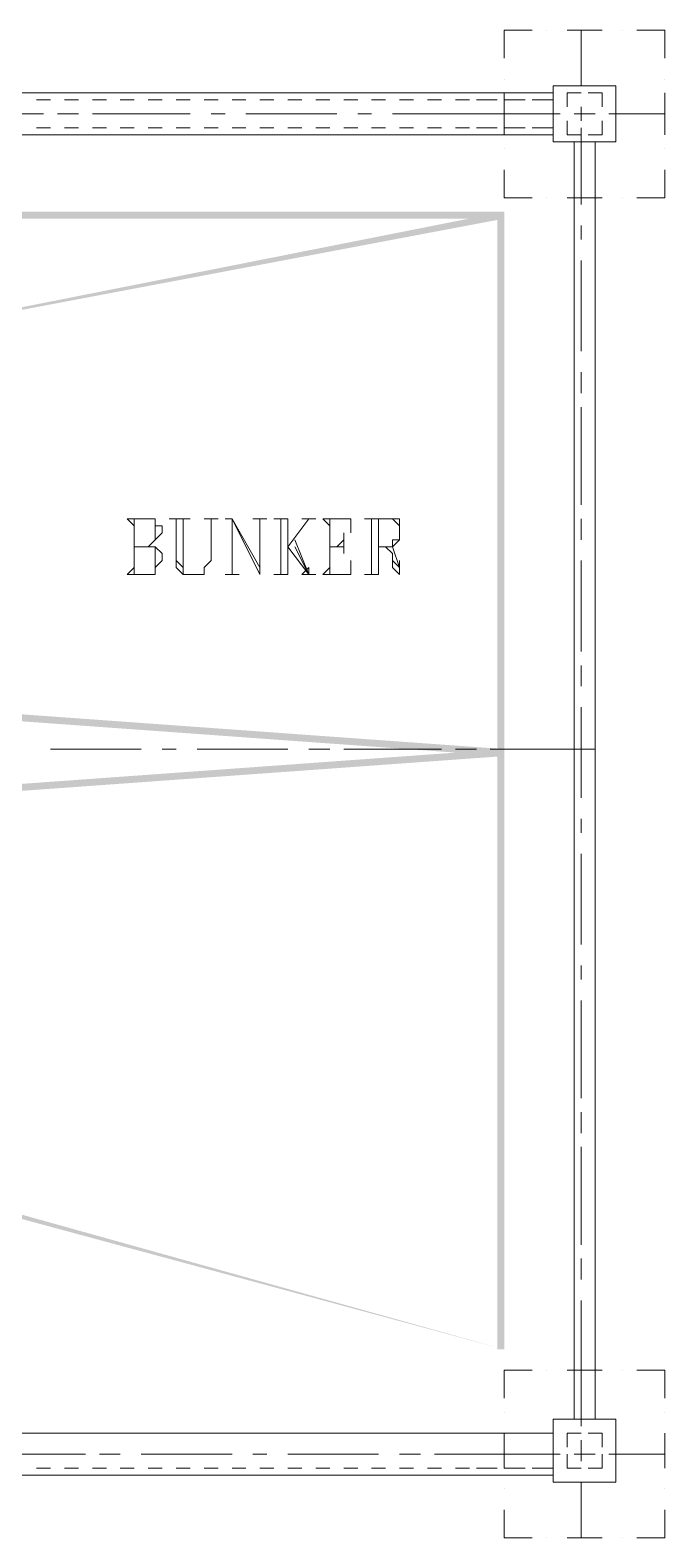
# Model space of a CAD drawing. Header units: metres. Extents: x -941 to 1333, y -28 to 1490.
# Drawn here: x 1005.759 to 1007.301, y 355.245 to 358.908 of the extents above; entities that cross this region are included whole.
import ezdxf

# ---------------------------------------------------------------- set-up
doc = ezdxf.new("R2010")
doc.units = ezdxf.units.M

msp = doc.modelspace()

# ---------------------------------------------------------------- linework, layer by layer
at = {"lineweight": 0}
for points in [[(1006.91119, 358.84018), (1006.91119, 358.90801), (1006.97902, 358.90801)], [(1007.01294, 358.90801), (1007.01294, 358.90801)], [(1007.06381, 358.90801), (1007.1486, 358.90801)], [(1007.09773, 358.77235), (1007.09773, 358.90801)], [(1007.19948, 358.90801), (1007.19948, 358.90801)], [(1007.23339, 358.90801), (1007.30123, 358.90801), (1007.30123, 358.84018)], [(1006.91119, 358.78931), (1006.91119, 358.78931)], [(1007.30123, 358.78931), (1007.30123, 358.78931)], [(1003.21425, 358.75539), (1007.02989, 358.75539)], [(1005.80889, 358.73843), (1005.77497, 358.73843)], [(1005.87672, 358.73843), (1005.84281, 358.73843)], [(1005.94456, 358.73843), (1005.91064, 358.73843)], [(1006.01239, 358.73843), (1005.97847, 358.73843)], [(1006.08022, 358.73843), (1006.04631, 358.73843)], [(1006.14806, 358.73843), (1006.11414, 358.73843)], [(1006.21589, 358.73843), (1006.18197, 358.73843)], [(1006.28372, 358.73843), (1006.24981, 358.73843)], [(1006.35156, 358.73843), (1006.31764, 358.73843)], [(1006.41939, 358.73843), (1006.38547, 358.73843)], [(1006.48723, 358.73843), (1006.45331, 358.73843)], [(1006.55506, 358.73843), (1006.52114, 358.73843)], [(1006.62289, 358.73843), (1006.58898, 358.73843)], [(1006.69073, 358.73843), (1006.65681, 358.73843)], [(1006.75856, 358.73843), (1006.72464, 358.73843)], [(1006.82639, 358.73843), (1006.79248, 358.73843)], [(1006.89423, 358.73843), (1006.84335, 358.73843)], [(1006.91119, 358.65364), (1006.91119, 358.75539)], [(1006.96206, 358.73843), (1006.91119, 358.73843)], [(1007.02989, 358.73843), (1006.97902, 358.73843)], [(1007.09773, 358.68756), (1007.09773, 358.72147)], [(1007.30123, 358.75539), (1007.30123, 358.65364)], [(1005.79193, 358.70451), (1005.55451, 358.70451)], [(1005.87672, 358.70451), (1005.82585, 358.70451)], [(1006.14806, 358.70451), (1005.91064, 358.70451)], [(1006.23285, 358.70451), (1006.19893, 358.70451)], [(1006.50418, 358.70451), (1006.28372, 358.70451)], [(1006.58898, 358.70451), (1006.55506, 358.70451)], [(1006.63985, 358.70451), (1006.91119, 358.70451), (1007.04685, 358.70451)], [(1007.08077, 358.70451), (1007.13164, 358.70451)], [(1007.16556, 358.70451), (1007.30123, 358.70451)], [(1003.21425, 358.65364), (1007.02989, 358.65364)], [(1005.77497, 358.6706), (1005.80889, 358.6706)], [(1005.84281, 358.6706), (1005.87672, 358.6706)], [(1005.91064, 358.6706), (1005.94456, 358.6706)], [(1005.97847, 358.6706), (1006.01239, 358.6706)], [(1006.04631, 358.6706), (1006.08022, 358.6706)], [(1006.11414, 358.6706), (1006.14806, 358.6706)], [(1006.18197, 358.6706), (1006.21589, 358.6706)], [(1006.24981, 358.6706), (1006.28372, 358.6706)], [(1006.31764, 358.6706), (1006.35156, 358.6706)], [(1006.38547, 358.6706), (1006.41939, 358.6706)], [(1006.45331, 358.6706), (1006.48723, 358.6706)], [(1006.52114, 358.6706), (1006.55506, 358.6706)], [(1006.58898, 358.6706), (1006.62289, 358.6706)], [(1006.65681, 358.6706), (1006.69073, 358.6706)], [(1006.72464, 358.6706), (1006.75856, 358.6706)], [(1006.79248, 358.6706), (1006.82639, 358.6706)], [(1006.84335, 358.6706), (1006.89423, 358.6706)], [(1006.91119, 358.6706), (1006.96206, 358.6706)], [(1006.97902, 358.6706), (1007.02989, 358.6706)], [(1007.09773, 358.6706), (1007.09773, 358.48405)], [(1007.1486, 358.65364), (1007.1486, 358.65364)], [(1006.91119, 358.61972), (1006.91119, 358.61972)], [(1007.08077, 358.63668), (1007.08077, 355.53329)], [(1007.09773, 358.50101), (1007.09773, 358.63668)], [(1007.13164, 358.63668), (1007.13164, 355.53329)], [(1007.13164, 358.63668), (1007.13164, 358.56885)], [(1007.30123, 358.61972), (1007.30123, 358.61972)], [(1006.97902, 358.50101), (1006.91119, 358.50101), (1006.91119, 358.56885)], [(1007.13164, 358.55189), (1007.13164, 358.50101)], [(1007.30123, 358.56885), (1007.30123, 358.50101), (1007.23339, 358.50101)], [(1007.01294, 358.50101), (1007.01294, 358.50101)], [(1007.1486, 358.50101), (1007.06381, 358.50101)], [(1007.19948, 358.50101), (1007.19948, 358.50101)], [(1007.13164, 358.48405), (1007.13164, 358.43318)], [(1007.09773, 358.43318), (1007.09773, 358.39926)], [(1007.13164, 358.41622), (1007.13164, 358.36535)], [(1007.09773, 358.34839), (1007.09773, 358.12793)], [(1007.13164, 358.34839), (1007.13164, 358.31447)], [(1007.13164, 358.28055), (1007.13164, 358.24664)], [(1007.13164, 358.21272), (1007.13164, 358.1788)], [(1007.13164, 358.14489), (1007.13164, 358.11097)], [(1007.09773, 358.07705), (1007.09773, 358.02618)], [(1007.13164, 358.07705), (1007.13164, 358.04314)], [(1007.09773, 357.99226), (1007.09773, 357.75484)], [(1007.13164, 358.00922), (1007.13164, 357.9753)], [(1007.13164, 357.94139), (1007.13164, 357.90747)], [(1007.13164, 357.87355), (1007.13164, 357.83964)], [(1007.13164, 357.80572), (1007.13164, 357.7718)], [(1007.13164, 357.73789), (1007.13164, 357.70397)], [(1005.99543, 357.72093), (1006.01239, 357.70397), (1006.01239, 357.72093), (1005.99543, 357.72093), (1006.04631, 357.72093), (1006.06327, 357.72093), (1006.06327, 357.70397), (1006.08022, 357.70397), (1006.08022, 357.68701), (1006.06327, 357.67005), (1006.04631, 357.65309), (1006.06327, 357.65309), (1006.08022, 357.63613), (1006.08022, 357.61918), (1006.06327, 357.60222), (1006.06327, 357.58526), (1006.04631, 357.58526), (1005.99543, 357.58526), (1006.01239, 357.58526), (1006.01239, 357.60222), (1005.99543, 357.58526)], [(1006.02935, 357.72093), (1006.01239, 357.72093), (1006.01239, 357.58526), (1006.02935, 357.58526)], [(1006.04631, 357.72093), (1006.06327, 357.72093), (1006.06327, 357.70397), (1006.06327, 357.67005), (1006.04631, 357.65309), (1006.01239, 357.65309)], [(1006.06327, 357.70397), (1006.06327, 357.68701), (1006.06327, 357.67005)], [(1006.09718, 357.72093), (1006.14806, 357.72093)], [(1006.1311, 357.60222), (1006.11414, 357.61918), (1006.11414, 357.72093), (1006.11414, 357.61918), (1006.11414, 357.60222), (1006.1311, 357.58526), (1006.14806, 357.58526), (1006.16502, 357.58526), (1006.18197, 357.58526), (1006.18197, 357.60222), (1006.19893, 357.61918), (1006.19893, 357.72093), (1006.18197, 357.72093), (1006.21589, 357.72093)], [(1006.11414, 357.72093), (1006.11414, 357.72093)], [(1006.11414, 357.72093), (1006.11414, 357.70397)], [(1006.1311, 357.70397), (1006.1311, 357.72093), (1006.1311, 357.61918), (1006.1311, 357.60222), (1006.1311, 357.58526), (1006.14806, 357.58526)], [(1006.1311, 357.72093), (1006.1311, 357.72093)], [(1006.26677, 357.58526), (1006.23285, 357.58526), (1006.24981, 357.58526), (1006.24981, 357.72093), (1006.31764, 357.58526), (1006.31764, 357.72093), (1006.30068, 357.72093), (1006.3346, 357.72093)], [(1006.36852, 357.70397), (1006.36852, 357.72093), (1006.35156, 357.72093), (1006.38547, 357.72093), (1006.38547, 357.58526), (1006.35156, 357.58526), (1006.36852, 357.58526), (1006.36852, 357.60222)], [(1006.43635, 357.72093), (1006.38547, 357.65309), (1006.43635, 357.58526), (1006.40243, 357.65309)], [(1006.38547, 357.72093), (1006.38547, 357.70397)], [(1006.38547, 357.72093), (1006.38547, 357.72093)], [(1006.41939, 357.72093), (1006.45331, 357.72093)], [(1006.43635, 357.72093), (1006.43635, 357.72093)], [(1006.47027, 357.72093), (1006.48723, 357.70397), (1006.48723, 357.72093), (1006.47027, 357.72093), (1006.5381, 357.72093), (1006.5381, 357.68701), (1006.5381, 357.72093), (1006.52114, 357.72093)], [(1006.50418, 357.72093), (1006.48723, 357.72093), (1006.48723, 357.58526), (1006.50418, 357.58526)], [(1006.60593, 357.70397), (1006.60593, 357.72093), (1006.60593, 357.58526), (1006.57202, 357.58526), (1006.58898, 357.58526), (1006.58898, 357.60222)], [(1006.58898, 357.70397), (1006.58898, 357.72093), (1006.57202, 357.72093), (1006.63985, 357.72093), (1006.65681, 357.72093), (1006.65681, 357.70397), (1006.65681, 357.68701), (1006.65681, 357.67005), (1006.63985, 357.65309), (1006.60593, 357.65309)], [(1006.60593, 357.72093), (1006.60593, 357.72093)], [(1006.63985, 357.72093), (1006.65681, 357.70397), (1006.65681, 357.67005), (1006.63985, 357.67005), (1006.63985, 357.65309)], [(1006.65681, 357.70397), (1006.65681, 357.68701), (1006.65681, 357.67005)], [(1007.09773, 357.72093), (1007.09773, 357.67005)], [(1006.40243, 357.67005), (1006.43635, 357.58526), (1006.43635, 357.60222), (1006.41939, 357.58526), (1006.45331, 357.58526)], [(1006.48723, 357.65309), (1006.52114, 357.65309), (1006.50418, 357.65309), (1006.52114, 357.67005), (1006.50418, 357.65309), (1006.52114, 357.65309)], [(1007.13164, 357.67005), (1007.13164, 357.63613)], [(1006.04631, 357.65309), (1006.06327, 357.65309), (1006.06327, 357.63613), (1006.06327, 357.60222), (1006.06327, 357.58526), (1006.04631, 357.58526)], [(1006.06327, 357.65309), (1006.06327, 357.63613), (1006.06327, 357.61918), (1006.06327, 357.60222)], [(1006.65681, 357.60222), (1006.63985, 357.65309), (1006.62289, 357.65309), (1006.63985, 357.63613), (1006.63985, 357.60222), (1006.65681, 357.58526), (1006.65681, 357.60222), (1006.65681, 357.61918)], [(1006.38547, 357.60222), (1006.38547, 357.58526)], [(1006.38547, 357.58526), (1006.38547, 357.58526)], [(1006.47027, 357.58526), (1006.48723, 357.60222), (1006.48723, 357.58526), (1006.47027, 357.58526), (1006.5381, 357.58526), (1006.5381, 357.61918), (1006.5381, 357.58526), (1006.52114, 357.58526)], [(1006.60593, 357.60222), (1006.60593, 357.58526)], [(1006.60593, 357.58526), (1006.60593, 357.58526)], [(1006.63985, 357.61918), (1006.65681, 357.60222), (1006.65681, 357.58526)], [(1007.09773, 357.61918), (1007.09773, 357.39872)], [(1007.13164, 357.60222), (1007.13164, 357.5683)], [(1007.13164, 357.53438), (1007.13164, 357.50047)], [(1007.13164, 357.46655), (1007.13164, 357.43263)], [(1007.09773, 357.3648), (1007.09773, 357.31393)], [(1007.13164, 357.39872), (1007.13164, 357.3648)], [(1007.13164, 357.33088), (1007.13164, 357.29697)], [(1007.09773, 357.26305), (1007.09773, 357.04259)], [(1007.13164, 357.26305), (1007.13164, 357.22913)], [(1007.13164, 357.19522), (1007.13164, 357.1613)], [(1005.80889, 357.1613), (1006.02935, 357.1613)], [(1006.08022, 357.1613), (1006.11414, 357.1613)], [(1006.16502, 357.1613), (1006.38547, 357.1613)], [(1006.43635, 357.1613), (1006.48723, 357.1613)], [(1006.52114, 357.1613), (1006.75856, 357.1613)], [(1006.79248, 357.1613), (1006.84335, 357.1613)], [(1006.87727, 357.1613), (1007.13164, 357.1613)], [(1007.13164, 357.14434), (1007.13164, 357.09347)], [(1007.13164, 357.07651), (1007.13164, 357.02563)], [(1007.13164, 357.00867), (1007.13164, 356.9578)], [(1007.09773, 356.99172), (1007.09773, 356.9578)], [(1007.13164, 356.94084), (1007.13164, 356.88997)], [(1007.09773, 356.90692), (1007.09773, 356.68646)], [(1007.13164, 356.87301), (1007.13164, 356.82213)], [(1007.13164, 356.80517), (1007.13164, 356.7543)], [(1007.13164, 356.73734), (1007.13164, 356.68646)], [(1007.13164, 356.66951), (1007.13164, 356.61863)], [(1007.09773, 356.63559), (1007.09773, 356.60167)], [(1007.13164, 356.60167), (1007.13164, 356.5508)], [(1007.09773, 356.5508), (1007.09773, 356.31338)], [(1007.13164, 356.53384), (1007.13164, 356.48296)], [(1007.13164, 356.46601), (1007.13164, 356.41513)], [(1007.13164, 356.39817), (1007.13164, 356.3473)], [(1007.13164, 356.33034), (1007.13164, 356.27946)], [(1007.09773, 356.27946), (1007.09773, 356.22859)], [(1007.13164, 356.2625), (1007.13164, 356.21163)], [(1007.09773, 356.19467), (1007.09773, 355.95725)], [(1007.13164, 356.19467), (1007.13164, 356.1438)], [(1007.13164, 356.12684), (1007.13164, 356.07596)], [(1007.13164, 356.059), (1007.13164, 356.00813)], [(1007.13164, 355.99117), (1007.13164, 355.94029)], [(1007.09773, 355.92334), (1007.09773, 355.87246)], [(1007.13164, 355.92334), (1007.13164, 355.87246)], [(1007.13164, 355.8555), (1007.13164, 355.80463)], [(1007.09773, 355.51633), (1007.09773, 355.652), (1007.09773, 355.82159)], [(1007.13164, 355.78767), (1007.13164, 355.73679)], [(1007.13164, 355.71984), (1007.13164, 355.66896)], [(1006.91119, 355.58417), (1006.91119, 355.652), (1006.97902, 355.652)], [(1007.01294, 355.652), (1007.01294, 355.652)], [(1007.06381, 355.652), (1007.1486, 355.652)], [(1007.13164, 355.652), (1007.13164, 355.60113)], [(1007.19948, 355.652), (1007.19948, 355.652)], [(1007.23339, 355.652), (1007.30123, 355.652), (1007.30123, 355.58417)], [(1007.13164, 355.58417), (1007.13164, 355.53329)], [(1006.91119, 355.55025), (1006.91119, 355.55025)], [(1007.30123, 355.55025), (1007.30123, 355.55025)], [(1003.21425, 355.49938), (1007.02989, 355.49938)], [(1005.77497, 355.49938), (1005.80889, 355.49938)], [(1005.84281, 355.49938), (1005.87672, 355.49938)], [(1005.91064, 355.49938), (1005.94456, 355.49938)], [(1005.97847, 355.49938), (1006.01239, 355.49938)], [(1006.04631, 355.49938), (1006.08022, 355.49938)], [(1006.11414, 355.49938), (1006.14806, 355.49938)], [(1006.18197, 355.49938), (1006.21589, 355.49938)], [(1006.24981, 355.49938), (1006.28372, 355.49938)], [(1006.31764, 355.49938), (1006.35156, 355.49938)], [(1006.38547, 355.49938), (1006.41939, 355.49938)], [(1006.45331, 355.49938), (1006.48723, 355.49938)], [(1006.52114, 355.49938), (1006.55506, 355.49938)], [(1006.58898, 355.49938), (1006.62289, 355.49938)], [(1006.65681, 355.49938), (1006.69073, 355.49938)], [(1006.72464, 355.49938), (1006.75856, 355.49938)], [(1006.79248, 355.49938), (1006.82639, 355.49938)], [(1006.84335, 355.49938), (1006.89423, 355.49938)], [(1006.91119, 355.41458), (1006.91119, 355.49938)], [(1006.91119, 355.49938), (1006.96206, 355.49938)], [(1006.97902, 355.49938), (1007.02989, 355.49938)], [(1007.30123, 355.49938), (1007.30123, 355.41458)], [(1007.09773, 355.43154), (1007.09773, 355.48242)], [(1005.65626, 355.4485), (1005.89368, 355.4485)], [(1005.9276, 355.4485), (1005.97847, 355.4485)], [(1006.02935, 355.4485), (1006.24981, 355.4485)], [(1006.30068, 355.4485), (1006.3346, 355.4485)], [(1006.38547, 355.4485), (1006.60593, 355.4485)], [(1006.65681, 355.4485), (1006.70768, 355.4485)], [(1006.7416, 355.4485), (1006.91119, 355.4485), (1007.04685, 355.4485)], [(1007.08077, 355.4485), (1007.13164, 355.4485)], [(1007.16556, 355.4485), (1007.30123, 355.4485)], [(1003.21425, 355.39763), (1007.02989, 355.39763)], [(1005.80889, 355.41458), (1005.77497, 355.41458)], [(1005.87672, 355.41458), (1005.84281, 355.41458)], [(1005.94456, 355.41458), (1005.91064, 355.41458)], [(1006.01239, 355.41458), (1005.97847, 355.41458)], [(1006.08022, 355.41458), (1006.04631, 355.41458)], [(1006.14806, 355.41458), (1006.11414, 355.41458)], [(1006.21589, 355.41458), (1006.18197, 355.41458)], [(1006.28372, 355.41458), (1006.24981, 355.41458)], [(1006.35156, 355.41458), (1006.31764, 355.41458)], [(1006.41939, 355.41458), (1006.38547, 355.41458)], [(1006.48723, 355.41458), (1006.45331, 355.41458)], [(1006.55506, 355.41458), (1006.52114, 355.41458)], [(1006.62289, 355.41458), (1006.58898, 355.41458)], [(1006.69073, 355.41458), (1006.65681, 355.41458)], [(1006.75856, 355.41458), (1006.72464, 355.41458)], [(1006.82639, 355.41458), (1006.79248, 355.41458)], [(1006.89423, 355.41458), (1006.84335, 355.41458)], [(1006.96206, 355.41458), (1006.91119, 355.41458)], [(1007.02989, 355.41458), (1006.97902, 355.41458)], [(1007.1486, 355.41458), (1007.1486, 355.41458)], [(1006.91119, 355.36371), (1006.91119, 355.36371)], [(1007.09773, 355.245), (1007.09773, 355.38067)], [(1007.30123, 355.36371), (1007.30123, 355.36371)], [(1006.97902, 355.245), (1006.91119, 355.245), (1006.91119, 355.31283)], [(1007.30123, 355.31283), (1007.30123, 355.245), (1007.23339, 355.245)], [(1007.01294, 355.245), (1007.01294, 355.245)], [(1007.1486, 355.245), (1007.06381, 355.245)], [(1007.19948, 355.245), (1007.19948, 355.245)]]:
    msp.add_lwpolyline(points, dxfattribs=at)
for points in [[(1007.18252, 358.63668), (1007.18252, 358.77235), (1007.02989, 358.77235), (1007.02989, 358.63668)], [(1007.06381, 358.72147), (1007.06381, 358.75539), (1007.09773, 358.75539), (1007.06381, 358.75539)], [(1007.1486, 358.72147), (1007.1486, 358.75539), (1007.11469, 358.75539), (1007.1486, 358.75539)], [(1007.06381, 358.68756), (1007.06381, 358.65364), (1007.09773, 358.65364), (1007.06381, 358.65364)], [(1007.11469, 358.65364), (1007.1486, 358.65364), (1007.1486, 358.68756), (1007.1486, 358.65364)], [(1006.01239, 357.58526), (1006.01239, 357.72093)], [(1006.24981, 357.72093), (1006.31764, 357.60222), (1006.24981, 357.72093), (1006.23285, 357.72093)], [(1006.36852, 357.58526), (1006.36852, 357.72093)], [(1006.48723, 357.58526), (1006.48723, 357.72093)], [(1006.5381, 357.70397), (1006.5381, 357.72093)], [(1006.58898, 357.58526), (1006.58898, 357.72093)], [(1006.52114, 357.63613), (1006.52114, 357.65309), (1006.52114, 357.68701)], [(1006.5381, 357.60222), (1006.5381, 357.58526)], [(1007.18252, 355.38067), (1007.18252, 355.53329), (1007.02989, 355.53329), (1007.02989, 355.38067)], [(1007.06381, 355.46546), (1007.06381, 355.49938), (1007.09773, 355.49938), (1007.06381, 355.49938)], [(1007.1486, 355.46546), (1007.1486, 355.49938), (1007.11469, 355.49938), (1007.1486, 355.49938)], [(1007.06381, 355.4485), (1007.06381, 355.41458), (1007.09773, 355.41458), (1007.06381, 355.41458)], [(1007.11469, 355.41458), (1007.1486, 355.41458), (1007.1486, 355.4485), (1007.1486, 355.41458)]]:
    msp.add_lwpolyline(points, close=True, dxfattribs=at)
for points in [[(1006.91119, 358.45014), (1006.91119, 358.4671), (1004.23176, 358.45014)], [(1006.91119, 358.4671), (1004.23176, 358.45014), (1004.23176, 358.4671)], [(1006.91119, 358.4671), (1006.91119, 358.4671), (1005.0288, 358.09401)], [(1006.91119, 358.4671), (1005.0288, 358.09401), (1006.91119, 358.45014)], [(1006.91119, 358.45014), (1006.89423, 358.45014), (1006.91119, 355.70288)], [(1006.89423, 358.45014), (1006.91119, 355.70288), (1006.89423, 355.70288)], [(1005.0288, 357.29697), (1005.0288, 357.28001), (1006.91119, 357.1613)], [(1005.0288, 357.28001), (1006.91119, 357.1613), (1006.91119, 357.14434)], [(1005.0288, 357.02563), (1005.0288, 357.00867), (1006.91119, 357.1613)], [(1005.0288, 357.00867), (1006.91119, 357.1613), (1006.91119, 357.14434)], [(1005.0288, 356.22859), (1005.0288, 356.21163), (1006.91119, 355.70288)], [(1005.0288, 356.21163), (1006.91119, 355.70288), (1006.91119, 355.70288)], [(1006.91119, 355.70288), (1004.23176, 355.70288), (1004.23176, 355.70288)], [(1004.23176, 355.70288), (1004.23176, 355.70288), (1006.91119, 355.70288)]]:
    msp.add_solid(points)

doc.saveas('drawing.dxf')
